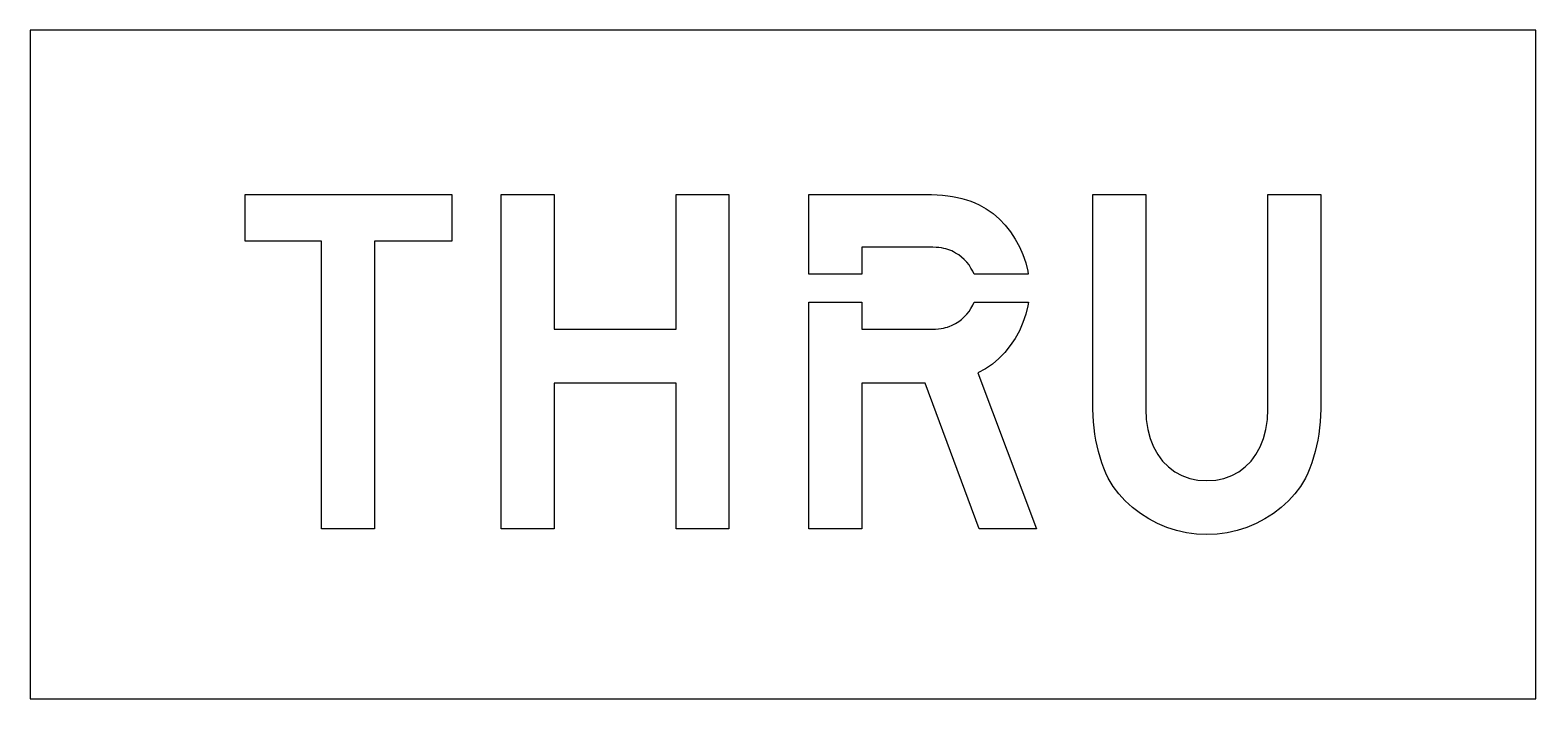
# Model space of a CAD drawing. Extents: x 0 to 27, y 0 to 12.
import ezdxf

# ---------------------------------------------------------------- set-up
doc = ezdxf.new("R2010")
doc.units = 0
doc.layers.add('CUT', color=7, linetype='Continuous')
doc.layers.add('OUTSIDE', color=1, linetype='Continuous')

msp = doc.modelspace()

# ---------------------------------------------------------------- linework, layer by layer
at = {"layer": 'CUT'}
for points in [[(5.226, 3.0525), (5.226, 8.2101), (3.858, 8.2101), (3.858, 9.0525), (7.563, 9.0525), (7.563, 8.2101), (6.1734, 8.2101), (6.1734, 3.0525)], [(9.3948, 3.0525), (8.4474, 3.0525), (8.4474, 9.0525), (9.3948, 9.0525), (9.3948, 6.6315), (11.5842, 6.6315), (11.5842, 9.0525), (12.5316, 9.0525), (12.5316, 3.0525), (11.5842, 3.0525), (11.5842, 5.6631), (9.3948, 5.6631)], [(16.7958, 7.8363), (16.7514, 7.8837), (16.7034, 7.9269), (16.6506, 7.9659), (16.5948, 8.0001), (16.5588, 8.0199), (16.5252, 8.0367), (16.4916, 8.0517), (16.4574, 8.0643), (16.422, 8.0751), (16.3842, 8.0841), (16.3428, 8.0913), (16.2972, 8.0967), (16.2456, 8.1003), (16.1874, 8.1033), (16.1214, 8.1045), (16.0476, 8.1051), (14.9106, 8.1051), (14.9106, 7.6193), (13.9632, 7.6193), (13.9632, 9.0525), (15.942, 9.0525), (16.0548, 9.0513), (16.1622, 9.0489), (16.2636, 9.0435), (16.3608, 9.0363), (16.4532, 9.0261), (16.542, 9.0129), (16.6272, 8.9967), (16.7094, 8.9775), (16.7886, 8.9547), (16.866, 8.9283), (16.9416, 8.8977), (17.016, 8.8629), (17.1444, 8.7921), (17.2656, 8.7069), (17.3796, 8.6085), (17.4846, 8.4987), (17.58, 8.3787), (17.6658, 8.2497), (17.7402, 8.1135), (17.8032, 7.9713), (17.8536, 7.8237), (17.8908, 7.6737), (17.8989, 7.6193), (16.9258, 7.6193), (16.9014, 7.6749), (16.8708, 7.7313), (16.836, 7.7853)], [(23.1228, 4.8609), (23.1084, 4.7517), (23.0904, 4.6443), (23.0682, 4.5393), (23.043, 4.4367), (23.0142, 4.3359), (22.9824, 4.2375), (22.947, 4.1421), (22.9092, 4.0485), (22.8684, 3.9579), (22.7814, 3.8139), (22.6788, 3.6783), (22.5624, 3.5511), (22.4334, 3.4335), (22.2924, 3.3267), (22.1418, 3.2313), (21.9828, 3.1485), (21.8154, 3.0783), (21.6426, 3.0225), (21.465, 2.9811), (21.2832, 2.9559), (21.0996, 2.9475), (20.9166, 2.9559), (20.7348, 2.9811), (20.5572, 3.0225), (20.3844, 3.0783), (20.217, 3.1485), (20.058, 3.2313), (19.9074, 3.3267), (19.7664, 3.4335), (19.6374, 3.5511), (19.521, 3.6783), (19.4184, 3.8139), (19.3314, 3.9579), (19.2906, 4.0485), (19.2528, 4.1421), (19.2174, 4.2375), (19.1856, 4.3359), (19.1568, 4.4367), (19.1316, 4.5393), (19.1094, 4.6443), (19.0914, 4.7517), (19.077, 4.8609), (19.0662, 4.9719), (19.0602, 5.0847), (19.0578, 5.1999), (19.0578, 9.0525), (20.0052, 9.0525), (20.0052, 5.1999), (20.0142, 5.0109), (20.0412, 4.8345), (20.0844, 4.6707), (20.1438, 4.5207), (20.2188, 4.3857), (20.3076, 4.2657), (20.4108, 4.1619), (20.526, 4.0755), (20.6538, 4.0065), (20.7924, 3.9567), (20.9412, 3.9261), (21.0996, 3.9159), (21.2586, 3.9261), (21.4074, 3.9567), (21.546, 4.0065), (21.6738, 4.0755), (21.789, 4.1619), (21.8922, 4.2657), (21.981, 4.3857), (22.056, 4.5207), (22.1154, 4.6707), (22.1586, 4.8345), (22.1856, 5.0109), (22.1946, 5.1999), (22.1946, 9.0525), (23.142, 9.0525), (23.142, 5.1999), (23.1396, 5.0847), (23.1336, 4.9719)], [(13.9632, 7.1173), (14.9106, 7.1173), (14.9106, 6.6315), (16.0476, 6.6315), (16.1172, 6.6321), (16.1802, 6.6333), (16.2366, 6.6363), (16.2876, 6.6399), (16.3338, 6.6453), (16.3764, 6.6525), (16.416, 6.6615), (16.4526, 6.6717), (16.4886, 6.6849), (16.5234, 6.6999), (16.5588, 6.7167), (16.5948, 6.7365), (16.6506, 6.7707), (16.7034, 6.8097), (16.7514, 6.8529), (16.7958, 6.9003), (16.836, 6.9513), (16.8708, 7.0053), (16.9014, 7.0617), (16.9258, 7.1173), (17.8996, 7.1173), (17.8902, 7.0545), (17.8536, 6.9003), (17.8026, 6.7509), (17.739, 6.6063), (17.6634, 6.4683), (17.5758, 6.3381), (17.478, 6.2175), (17.3706, 6.1071), (17.2536, 6.0087), (17.1282, 5.9235), (16.995, 5.8527), (18.0474, 3.0525), (17.016, 3.0525), (16.0476, 5.6631), (14.9106, 5.6631), (14.9106, 3.0525), (13.9632, 3.0525)]]:
    msp.add_lwpolyline(points, close=True, dxfattribs=at)
at = {"layer": 'OUTSIDE'}
msp.add_lwpolyline([(0, 0), (27, 0), (27, 12), (0, 12)], close=True, dxfattribs=at)

doc.saveas('drawing.dxf')
